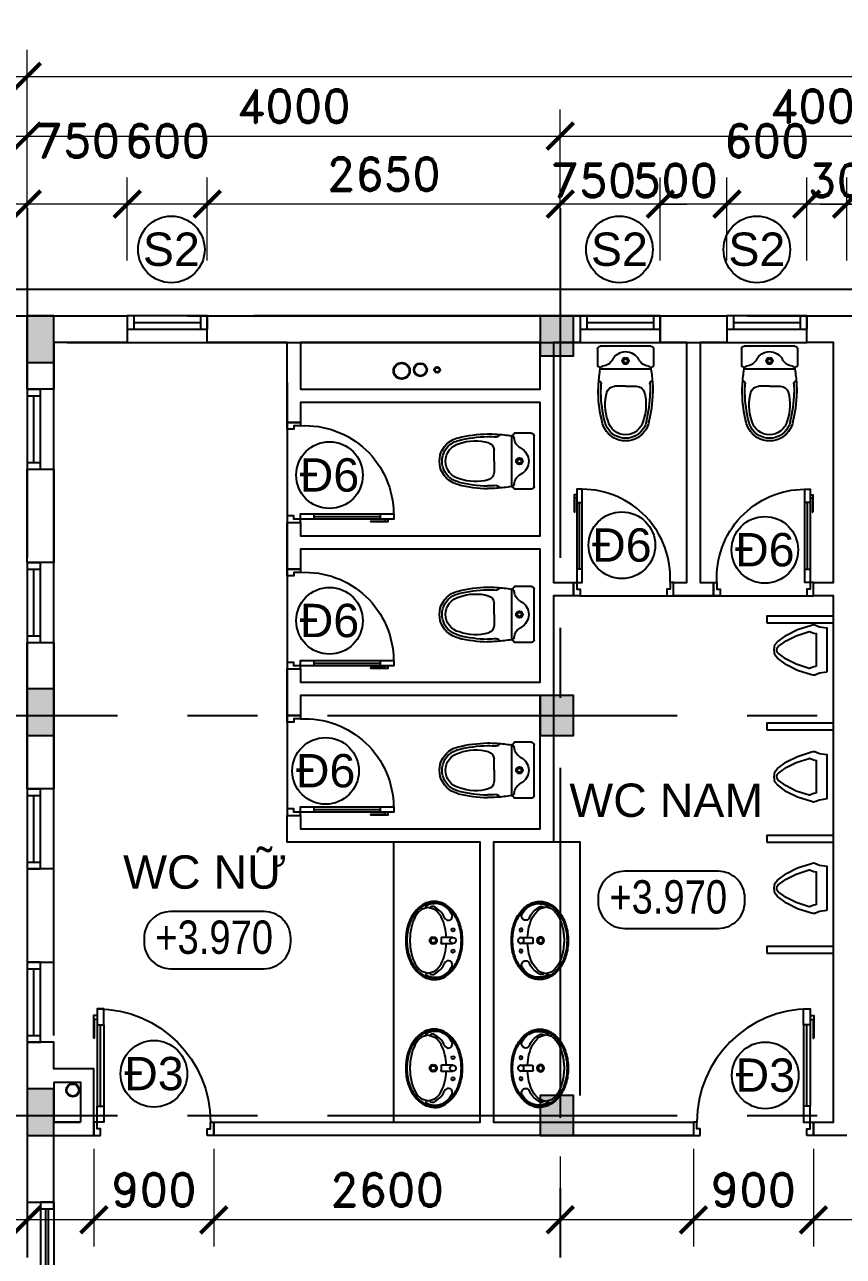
# Model space of a CAD drawing. Header units: inches. Extents: x 452443 to 881249, y 975131 to 1198310.
# Drawn here: x 626920 to 633065, y 1090880 to 1100121 of the extents above; entities that cross this region are included whole.
import ezdxf

# ---------------------------------------------------------------- set-up
doc = ezdxf.new("R2010")
doc.units = ezdxf.units.IN
doc.header["$LTSCALE"] = 3.5
doc.header["$MEASUREMENT"] = 0
doc.linetypes.add('CENTER', pattern=[2, 1.25, -0.25, 0.25, -0.25])
for name, color, linetype in [('cot', 1, 'Continuous'), ('CUA', 4, 'Continuous'), ('DOOR-84', 84, 'Continuous'), ('hatch', 4, 'Continuous'), ('hatch vl', 4, 'Continuous'), ('kich thuoc', 3, 'Continuous'), ('Net thay', 140, 'Continuous'), ('Netthay_126', 126, 'Continuous'), ('phong', 2, 'Continuous'), ('TEXT2', 7, 'Continuous'), ('thuocdo', 3, 'Continuous'), ('TOILET', 35, 'Continuous'), ('Truc', 252, 'Continuous')]:
    doc.layers.add(name, color=color, linetype=linetype)
doc.styles.add('chu 1', font='VHELVEN0.TTF')
doc.styles.add('romand', font='romand.shx')
doc.styles.add('THONG', font='VHELVCN0.TTF', dxfattribs={"height": 250})
doc.styles.add('VNI-HELVE', font='VHELVEN0.TTF')
doc.dimstyles.new('TL100', dxfattribs={"dimscale": 100, "dimtxt": 2.5, "dimasz": 2, "dimexe": 2, "dimexo": 1, "dimgap": 1, "dimtad": 1, "dimdec": 0, "dimzin": 0, "dimdsep": 46, "dimtxsty": 'romand', "dimblk": 'ARCHTICK', "dimcen": 2, "dimdle": 2, "dimclrd": 256, "dimclre": 256, "dimclrt": 7, "dimadec": 0, "dimazin": 0, "dimtfac": 0.004, "dimtdec": 0, "dimtmove": 2, "dimatfit": 3, "dimfxl": 1, "dimtolj": 1, "dimtzin": 0, "dimlwd": 20, "dimlwe": 20, "dimarcsym": 1})

# ---------------------------------------------------------------- blocks, each defined once
blk = doc.blocks.new('CS-1200')
for p, q in [((0, 100), (1200, 100)), ((0, 0), (1200, 0)), ((575, 60), (50, 60)), ((575, 40), (50, 40)), ((1150, 60), (625, 60)), ((1150, 40), (625, 40))]:
    blk.add_line(p, q)
at = {"ltscale": 5}
for points in [[(0, 0), (50, 0), (50, 100), (0, 100)], [(575, 0), (625, 0), (625, 100), (575, 100)], [(1150, 0), (1200, 0), (1200, 100), (1150, 100)]]:
    blk.add_lwpolyline(points, close=True, dxfattribs=at)
blk = doc.blocks.new('CD900')
for p, q in [((830, 75), (220, 75)), ((220, 50), (830, 50)), ((899.1, 25), (870.9, 25))]:
    blk.add_line(p, q)
for points in [[(0, 850), (50, 850), (50, 875), (100, 875), (100, 900), (0, 900)], [(0, 50), (50, 50), (50, 25), (100, 25), (100, 0), (0, 0)]]:
    blk.add_lwpolyline(points, close=True)
for points in [[(220, 25), (220, 75), (100, 75), (100, 25), (220, 25)], [(852.9, 25), (220, 25)], [(899.1, 25), (899.1, -3.3), (729.5, -3.3)], [(870.9, 25), (870.9, 2.4), (729.5, 2.4), (729.5, -3.3)], [(830, 25), (830, 75), (950, 75), (950, 25), (830, 25)]]:
    blk.add_lwpolyline(points)
at = {"layer": 'hatch'}
blk.add_arc((100, 25), 850, 0, 90, dxfattribs=at)
blk = doc.blocks.new('_ArchTick')
at = {"color": 0, "linetype": 'ByBlock', "const_width": 0.15}
blk.add_lwpolyline([(-0.5, -0.5), (0.5, 0.5)], dxfattribs=at)
blk = doc.blocks.new('*D1869')
at = {"layer": 'DEFPOINTS', "color": 0}
for p in [(630939.8, 1099284.5), (626939.8, 1098251.5), (630939.8, 1098251.5)]:
    blk.add_point(p, dxfattribs=at)
at = {"layer": 'thuocdo', "lineweight": 20}
for p, q in [((626939.8, 1098351.5), (626939.8, 1099484.5)), ((630939.8, 1098351.5), (630939.8, 1099484.5)), ((626739.8, 1099284.5), (631139.8, 1099284.5))]:
    blk.add_line(p, q, dxfattribs=at)
at = {"layer": 'thuocdo', "lineweight": 20, "xscale": 200, "yscale": 200, "zscale": 200, "rotation": 180}
blk.add_blockref('_ArchTick', (626939.8, 1099284.5), dxfattribs=at)
at = {"layer": 'thuocdo', "lineweight": 20, "xscale": 200, "yscale": 200, "zscale": 200}
blk.add_blockref('_ArchTick', (630939.8, 1099284.5), dxfattribs=at)
at = {"layer": 'thuocdo', "color": 7, "insert": (628939.8, 1099509.5), "char_height": 250, "attachment_point": 5, "style": 'romand'}
blk.add_mtext('\\A1;4000', dxfattribs=at)
blk = doc.blocks.new('*D1870')
at = {"layer": 'DEFPOINTS', "color": 0}
for p in [(634939.8, 1099284.5), (630939.8, 1098251.5), (634939.8, 1098251.5)]:
    blk.add_point(p, dxfattribs=at)
at = {"layer": 'thuocdo', "lineweight": 20}
for p, q in [((630939.8, 1098351.5), (630939.8, 1099484.5)), ((634939.8, 1098351.5), (634939.8, 1099484.5)), ((630739.8, 1099284.5), (635139.8, 1099284.5))]:
    blk.add_line(p, q, dxfattribs=at)
at = {"layer": 'thuocdo', "lineweight": 20, "xscale": 200, "yscale": 200, "zscale": 200, "rotation": 180}
blk.add_blockref('_ArchTick', (630939.8, 1099284.5), dxfattribs=at)
at = {"layer": 'thuocdo', "lineweight": 20, "xscale": 200, "yscale": 200, "zscale": 200}
blk.add_blockref('_ArchTick', (634939.8, 1099284.5), dxfattribs=at)
at = {"layer": 'thuocdo', "color": 7, "insert": (632939.8, 1099509.5), "char_height": 250, "attachment_point": 5, "style": 'romand'}
blk.add_mtext('\\A1;4000', dxfattribs=at)
blk = doc.blocks.new('*D1876')
at = {"layer": 'DEFPOINTS', "color": 0}
for p in [(655439.8, 1099731.9), (626939.8, 1098584.5), (655439.8, 1098584.5)]:
    blk.add_point(p, dxfattribs=at)
at = {"layer": 'thuocdo', "lineweight": 20}
for p, q in [((626939.8, 1098684.5), (626939.8, 1099931.9)), ((655439.8, 1098684.5), (655439.8, 1099931.9)), ((626739.8, 1099731.9), (655639.8, 1099731.9))]:
    blk.add_line(p, q, dxfattribs=at)
at = {"layer": 'thuocdo', "lineweight": 20, "xscale": 200, "yscale": 200, "zscale": 200, "rotation": 180}
blk.add_blockref('_ArchTick', (626939.8, 1099731.9), dxfattribs=at)
at = {"layer": 'thuocdo', "lineweight": 20, "xscale": 200, "yscale": 200, "zscale": 200}
blk.add_blockref('_ArchTick', (655439.8, 1099731.9), dxfattribs=at)
at = {"layer": 'thuocdo', "color": 7, "insert": (641189.8, 1099956.9), "char_height": 250, "attachment_point": 5, "style": 'romand'}
blk.add_mtext('\\A1;28500', dxfattribs=at)
blk = doc.blocks.new('*D2209')
at = {"layer": 'DEFPOINTS', "color": 0}
for p in [(634939.8, 1098774.5), (633089.8, 1098251.5), (634939.8, 1098251.5)]:
    blk.add_point(p, dxfattribs=at)
at = {"layer": 'thuocdo', "lineweight": 20}
for p, q in [((633089.8, 1098351.5), (633089.8, 1098974.5)), ((634939.8, 1098351.5), (634939.8, 1098974.5)), ((632889.8, 1098774.5), (635139.8, 1098774.5))]:
    blk.add_line(p, q, dxfattribs=at)
at = {"layer": 'thuocdo', "lineweight": 20, "xscale": 200, "yscale": 200, "zscale": 200, "rotation": 180}
blk.add_blockref('_ArchTick', (633089.8, 1098774.5), dxfattribs=at)
at = {"layer": 'thuocdo', "lineweight": 20, "xscale": 200, "yscale": 200, "zscale": 200}
blk.add_blockref('_ArchTick', (634939.8, 1098774.5), dxfattribs=at)
at = {"layer": 'thuocdo', "color": 7, "insert": (634014.8, 1098999.5), "char_height": 250, "attachment_point": 5, "style": 'romand'}
blk.add_mtext('\\A1;1850', dxfattribs=at)
blk = doc.blocks.new('*D2388')
at = {"layer": 'DEFPOINTS', "color": 0}
for p in [(632839.8, 1091786.5), (634939.8, 1091700.8), (632839.8, 1091153.4)]:
    blk.add_point(p, dxfattribs=at)
at = {"layer": 'thuocdo', "lineweight": 20}
for p, q in [((632839.8, 1091686.5), (632839.8, 1090953.4)), ((634939.8, 1091600.8), (634939.8, 1090953.4)), ((635139.8, 1091153.4), (632639.8, 1091153.4))]:
    blk.add_line(p, q, dxfattribs=at)
at = {"layer": 'thuocdo', "lineweight": 20, "xscale": 200, "yscale": 200, "zscale": 200, "rotation": 180}
blk.add_blockref('_ArchTick', (632839.8, 1091153.4), dxfattribs=at)
at = {"layer": 'thuocdo', "lineweight": 20, "xscale": 200, "yscale": 200, "zscale": 200}
blk.add_blockref('_ArchTick', (634939.8, 1091153.4), dxfattribs=at)
at = {"layer": 'thuocdo', "color": 7, "insert": (633889.8, 1091378.4), "char_height": 250, "attachment_point": 5, "style": 'romand'}
blk.add_mtext('\\A1;2100', dxfattribs=at)
blk = doc.blocks.new('*D2389')
at = {"layer": 'DEFPOINTS', "color": 0}
for p in [(631939.8, 1091786.5), (632839.8, 1091786.5), (631939.8, 1091153.4)]:
    blk.add_point(p, dxfattribs=at)
at = {"layer": 'thuocdo', "linetype": 'Continuous', "lineweight": 20}
for p, q in [((631939.8, 1091686.5), (631939.8, 1090953.4)), ((632839.8, 1091686.5), (632839.8, 1090953.4)), ((633039.8, 1091153.4), (631739.8, 1091153.4))]:
    blk.add_line(p, q, dxfattribs=at)
at = {"layer": 'thuocdo', "lineweight": 20, "xscale": 200, "yscale": 200, "zscale": 200, "rotation": 180}
blk.add_blockref('_ArchTick', (631939.8, 1091153.4), dxfattribs=at)
at = {"layer": 'thuocdo', "lineweight": 20, "xscale": 200, "yscale": 200, "zscale": 200}
blk.add_blockref('_ArchTick', (632839.8, 1091153.4), dxfattribs=at)
at = {"layer": 'thuocdo', "color": 7, "insert": (632389.8, 1091378.4), "char_height": 250, "attachment_point": 5, "style": 'romand'}
blk.add_mtext('\\A1;900', dxfattribs=at)
blk = doc.blocks.new('*D2390')
at = {"layer": 'DEFPOINTS', "color": 0}
for p in [(631939.8, 1091786.5), (630939.8, 1091728.5), (630939.8, 1091153.4)]:
    blk.add_point(p, dxfattribs=at)
at = {"layer": 'thuocdo', "linetype": 'Continuous', "lineweight": 20}
for p, q in [((631939.8, 1091686.5), (631939.8, 1090953.4)), ((630939.8, 1091628.5), (630939.8, 1090953.4)), ((632139.8, 1091153.4), (630739.8, 1091153.4))]:
    blk.add_line(p, q, dxfattribs=at)
at = {"layer": 'thuocdo', "lineweight": 20, "xscale": 200, "yscale": 200, "zscale": 200, "rotation": 180}
blk.add_blockref('_ArchTick', (630939.8, 1091153.4), dxfattribs=at)
at = {"layer": 'thuocdo', "lineweight": 20, "xscale": 200, "yscale": 200, "zscale": 200}
blk.add_blockref('_ArchTick', (631939.8, 1091153.4), dxfattribs=at)
at = {"layer": 'thuocdo', "color": 7, "insert": (631439.8, 1090428.4), "char_height": 250, "attachment_point": 5, "style": 'romand'}
blk.add_mtext('\\A1;1000', dxfattribs=at)
blk = doc.blocks.new('*D2391')
at = {"layer": 'DEFPOINTS', "color": 0}
for p in [(628339.8, 1091786.5), (630939.8, 1091728.5), (628339.8, 1091153.4)]:
    blk.add_point(p, dxfattribs=at)
at = {"layer": 'thuocdo', "linetype": 'Continuous', "lineweight": 20}
for p, q in [((628339.8, 1091686.5), (628339.8, 1090953.4)), ((630939.8, 1091628.5), (630939.8, 1090953.4)), ((631139.8, 1091153.4), (628139.8, 1091153.4))]:
    blk.add_line(p, q, dxfattribs=at)
at = {"layer": 'thuocdo', "lineweight": 20, "xscale": 200, "yscale": 200, "zscale": 200, "rotation": 180}
blk.add_blockref('_ArchTick', (628339.8, 1091153.4), dxfattribs=at)
at = {"layer": 'thuocdo', "lineweight": 20, "xscale": 200, "yscale": 200, "zscale": 200}
blk.add_blockref('_ArchTick', (630939.8, 1091153.4), dxfattribs=at)
at = {"layer": 'thuocdo', "color": 7, "insert": (629639.8, 1091378.4), "char_height": 250, "attachment_point": 5, "style": 'romand'}
blk.add_mtext('\\A1;2600', dxfattribs=at)
blk = doc.blocks.new('*D2392')
at = {"layer": 'DEFPOINTS', "color": 0}
for p in [(627439.8, 1091786.5), (628339.8, 1091786.5), (627439.8, 1091153.4)]:
    blk.add_point(p, dxfattribs=at)
at = {"layer": 'thuocdo', "linetype": 'Continuous', "lineweight": 20}
for p, q in [((627439.8, 1091686.5), (627439.8, 1090953.4)), ((628339.8, 1091686.5), (628339.8, 1090953.4)), ((628539.8, 1091153.4), (627239.8, 1091153.4))]:
    blk.add_line(p, q, dxfattribs=at)
at = {"layer": 'thuocdo', "lineweight": 20, "xscale": 200, "yscale": 200, "zscale": 200, "rotation": 180}
blk.add_blockref('_ArchTick', (627439.8, 1091153.4), dxfattribs=at)
at = {"layer": 'thuocdo', "lineweight": 20, "xscale": 200, "yscale": 200, "zscale": 200}
blk.add_blockref('_ArchTick', (628339.8, 1091153.4), dxfattribs=at)
at = {"layer": 'thuocdo', "color": 7, "insert": (627889.8, 1091378.4), "char_height": 250, "attachment_point": 5, "style": 'romand'}
blk.add_mtext('\\A1;900', dxfattribs=at)
blk = doc.blocks.new('*D2393')
at = {"layer": 'DEFPOINTS', "color": 0}
for p in [(626939.8, 1091786.5), (627439.8, 1091786.5), (626939.8, 1091153.4)]:
    blk.add_point(p, dxfattribs=at)
at = {"layer": 'thuocdo', "linetype": 'Continuous', "lineweight": 20}
for p, q in [((626939.8, 1091686.5), (626939.8, 1090953.4)), ((627439.8, 1091686.5), (627439.8, 1090953.4)), ((627639.8, 1091153.4), (626739.8, 1091153.4))]:
    blk.add_line(p, q, dxfattribs=at)
at = {"layer": 'thuocdo', "lineweight": 20, "xscale": 200, "yscale": 200, "zscale": 200, "rotation": 180}
blk.add_blockref('_ArchTick', (626939.8, 1091153.4), dxfattribs=at)
at = {"layer": 'thuocdo', "lineweight": 20, "xscale": 200, "yscale": 200, "zscale": 200}
blk.add_blockref('_ArchTick', (627439.8, 1091153.4), dxfattribs=at)
at = {"layer": 'thuocdo', "color": 7, "insert": (627189.8, 1090428.4), "char_height": 250, "attachment_point": 5, "style": 'romand'}
blk.add_mtext('\\A1;500', dxfattribs=at)
blk = doc.blocks.new('mb-tieunam1')
at = {"linetype": 'Continuous'}
for points in [[(-165.9, 0), (-174.6, -54.6), (-188.7, -89.4), (-190, -100), (-186.5, -114.9), (-153.3, -219), (-111.8, -301.3), (-61.7, -369.9), (-37.1, -389.4), (0, -395), (37.1, -389.4), (61.7, -369.9), (111.8, -301.3), (153.3, -219), (186.5, -114.9), (190, -100), (188.7, -89.4), (174.6, -54.6), (165.9, 0)], [(-123.2, -78.9), (-126.1, -97), (-138.8, -128.3), (-138.3, -130.5), (-106.9, -228.9), (-69, -304), (-25.3, -363.9), (-16.5, -370.9), (0, -373.3), (16.5, -370.9), (25.3, -363.9), (69, -304), (106.9, -228.9), (138.3, -130.5), (138.8, -128.3), (126.1, -97), (123.2, -78.9)]]:
    blk.add_lwpolyline(points, close=True, dxfattribs=at)
blk = doc.blocks.new('CD-800')
blk.add_line((45, 200), (45, 700))
for points in [[(25, 756.4), (3.4, 756.4), (3.4, 626.6)], [(25, 700), (65, 700), (65, 800), (25, 800), (25, 700)], [(25, 734.7), (7.7, 734.7), (7.7, 626.6), (3.4, 626.6)], [(25, 713.1), (25, 186.5)], [(65, 200), (65, 726.6)], [(65, 200), (25, 200), (25, 100), (65, 100), (65, 200)]]:
    blk.add_lwpolyline(points)
for points in [[(0, 0), (0, 100), (25, 100), (25, 50), (50, 50), (50, 0)], [(750, 0), (750, 100), (725, 100), (725, 50), (700, 50), (700, 0)]]:
    blk.add_lwpolyline(points, close=True)
at = {"layer": 'hatch'}
blk.add_arc((61.5, 134.6), 664.4, 357.01867, 89.69925, dxfattribs=at)
blk = doc.blocks.new('A$C6F812289')
at = {"layer": 'TOILET', "linetype": 'Continuous'}
for p, q in [((0, 20), (0, 400)), ((20, 420), (150, 420)), ((170, 400), (170, 20)), ((300, 210), (300, 292.2)), ((300, 210), (300, 127.8)), ((20, 0), (150, 0)), ((20, 0), (150, 0))]:
    blk.add_line(p, q, dxfattribs=at)
for points in [[(279.9, 412.5, 0.02753), (170, 400, 0.02753)], [(564.9, 366.1, 0.054905), (349.5, 395, 0.054905)], [(569.8, 385.6, 0.054905), (350, 415, 0.054905)], [(300, 210), (300, 290, 0.704392)], [(300, 210), (300, 130, -0.704392)], [(170, 20, 0.02753), (279.9, 7.5, 0.02753)], [(564.9, 53.9, -0.054905), (349.5, 25, -0.054905)], [(569.8, 34.4, -0.054905), (350, 5, -0.054905)]]:
    blk.add_lwpolyline(points, format="xyb", dxfattribs=at)
for centre, radius, start, end in [((20, 400), 20, 90, 180), ((51, 395.2), 100, 298.13818, 352.73228), ((170, 420), 20, 180, 270), ((170, 380), 20, 90, 172.73228), ((279.9, 412.5), 20, 184.59048, 273.88227), ((350, -585), 1000, 90, 94.02044), ((350, -585), 980, 90, 94.02044), ((530, 210), 180, 60, 77.24247), ((150, 210), 110, 118.13818, 180), ((360, 292.2), 60, 105.92494, 180), ((439.1, 15.2), 348.1, 69.70099, 105.92494), ((530, 210), 135, 0, 77.24247), ((530, 210), 160, 60, 77.24247), ((530, 210), 160, 0, 60), ((530, 210), 180, 0, 60), ((150, 210), 110, 180, 241.86182), ((150, 210), 110, 180, 241.86182), ((110, 210), 25, 0, 180), ((110, 210), 25, 0, 180), ((110, 210), 25, 180, 0), ((110, 210), 25, 180, 0), ((110, 210), 15, 0, 180), ((110, 210), 15, 0, 180), ((110, 210), 15, 180, 0), ((110, 210), 15, 180, 0), ((530, 210), 135, 282.75753, 0), ((530, 210), 160, 300, 0), ((530, 210), 180, 300, 0), ((51, 24.8), 100, 7.26772, 61.86182), ((51, 24.8), 100, 7.26772, 61.86182), ((360, 127.8), 60, 180, 254.07506), ((20, 20), 20, 180, 270), ((170, 0), 20, 90, 180), ((170, 40), 20, 187.26772, 270), ((170, 40), 20, 187.26772, 270), ((279.9, 7.5), 20, 86.11773, 175.40952), ((350, 1005), 1000, 265.97956, 270), ((350, 1005), 980, 265.97956, 270), ((439.1, 404.8), 348.1, 254.07506, 290.29901), ((530, 210), 160, 282.75753, 300), ((530, 210), 180, 282.75753, 300)]:
    blk.add_arc(centre, radius, start, end, dxfattribs=at)
blk = doc.blocks.new('A$C2CB1778A')
at = {"layer": 'TOILET'}
for p, q in [((56.1, 302.5), (43.7, 258.1)), ((541.5, 258.1), (525.7, 305.5)), ((43.7, 258.1), (59.5, 210.6)), ((525.7, 210.6), (541.5, 258.1)), ((271.2, 72.1), (271.2, 154.4)), ((278.3, 161.5), (309, 161.5)), ((316.1, 161.5), (316.1, 154.4)), ((316.1, 154.4), (316.1, 72.1))]:
    blk.add_line(p, q, dxfattribs=at)
at = {"layer": 'TOILET', "extrusion": (0, 0, -1)}
for centre, major_axis, start_param, end_param in [((265.6, 117), (-216.1, 216.1), 0.157013, 0.493037), ((265.6, 117), (-209.6, 209.6), 0.157013, 0.493037), ((257.3, 99.8), (-206.1, 206.1), 0.281772, 0.561002), ((293.6, 24), (284.8, 284.8), -1.077759, -0.785398), ((293.6, 24), (278.3, 278.3), -1.077759, -0.785398), ((292.6, -55.1), (318.4, 318.4), -1.009794, -0.785398), ((292.6, -55.1), (318.4, 318.4), -0.785398, -0.561002), ((293.6, 24), (284.8, 284.8), -0.785398, -0.493037), ((293.6, 24), (-278.3, 278.3), 0.785398, 1.077759), ((328, 99.8), (-206.1, 206.1), 1.009794, 1.289024), ((321.6, 117), (209.6, 209.6), -0.493037, -0.157013), ((321.6, 117), (-216.1, 216.1), 1.077759, 1.413783), ((157.2, 213.4), (-111.2, 111.2), 5.497787, 6.015883), ((157.2, 213.4), (-104.7, 104.7), 5.497787, 6.015883), ((154.7, 205.5), (97.3, 97.3), 2.817461, 4.520374), ((222.8, 176), (164.5, 164.5), 4.445087, 4.869402), ((222.8, 176), (-158.1, 158.1), 6.015883, 6.440199), ((208.8, 187.8), (135.1, 135.1), 4.571592, 4.994161), ((381.7, 197.3), (127.4, 127.4), -0.281772, 0.140797), ((432.5, 205.5), (-97.3, 97.3), 1.762811, 3.465724), ((364.5, 176), (158.1, 158.1), -0.157013, 0.267302), ((364.5, 176), (-164.5, 164.5), 1.413783, 1.838098), ((430, 213.4), (104.7, 104.7), 0.267302, 0.788031), ((430, 213.4), (111.2, 111.2), 0.267302, 0.785398), ((157.2, 213.4), (111.2, 111.2), 3.408895, 3.926991), ((157.2, 213.4), (104.7, 104.7), 3.408895, 3.926991), ((68.3, 224.6), (-21, 21), 4.644345, 6.303292), ((174.6, 267.6), (-100.3, 100.3), 4.292217, 5.018399), ((203.5, 318.9), (-127.4, 127.4), 4.430617, 4.853186), ((293.6, 219.5), (19.4, 19.4), 3.926991, 10.210176), ((293.6, 219.5), (-12.9, 12.9), 5.497787, 11.780972), ((412.6, 267.6), (100.3, 100.3), 1.264786, 1.990968), ((381.7, 318.9), (-127.4, 127.4), 3.000796, 3.423365), ((519, 224.6), (-21, 21), 1.48001, 3.209636), ((462.4, 202.7), (82.1, 82.1), 0.697174, 1.303494), ((462.4, 202.7), (88.6, 88.6), 0.700504, 1.303494), ((222.8, 250.7), (-164.5, 164.5), 4.555375, 4.979691), ((222.8, 250.7), (158.1, 158.1), 2.984579, 3.408895), ((111.4, 107.1), (21.7, 21.7), -0.365201, 2.982554), ((257.3, 416.4), (-206.1, 206.1), 4.151387, 4.430617), ((292.6, 571.2), (-318.4, 318.4), 3.974615, 4.151387), ((278.3, 154.4), (5.03, 5.03), 3.926991, 5.497787), ((293.6, 72.1), (15.9, 15.9), 3.926991, 10.210176), ((312.5, 158), (-3.56, 3.56), 6.283185, 7.853982), ((292.6, 571.2), (318.4, 318.4), 2.131798, 2.304052), ((328, 416.4), (206.1, 206.1), 1.852568, 2.131798), ((475.8, 107.1), (-21.7, 21.7), 3.300631, 6.648387), ((354.8, 264.1), (169.7, 169.7), 1.303494, 1.72781), ((354.8, 264.1), (176.2, 176.2), 1.303494, 1.72781), ((265.6, 309.7), (-216.1, 216.1), 4.219352, 4.555375), ((265.6, 309.7), (-209.6, 209.6), 4.219352, 4.555375), ((293.6, 402.7), (284.8, 284.8), 2.356194, 2.648555), ((293.6, 402.7), (-278.3, 278.3), 3.926991, 4.219352), ((214.4, 72.1), (-8.62, 8.62), 5.497787, 11.780972), ((293.6, 402.7), (278.3, 278.3), 2.063834, 2.356194), ((293.6, 402.7), (-284.8, 284.8), 3.63463, 3.926991), ((372.9, 72.1), (-8.62, 8.62), 5.497787, 11.780972), ((321.6, 309.7), (209.6, 209.6), 1.72781, 2.063834), ((321.6, 309.7), (216.1, 216.1), 1.72781, 2.063834)]:
    blk.add_ellipse(centre, major_axis=major_axis, ratio=1, start_param=start_param, end_param=end_param, dxfattribs=at)
blk = doc.blocks.new('CAODO2')
at = {"layer": 'Net thay', "ltscale": 3}
blk.add_lwpolyline([(0, 0), (701.5, 0, 0.414214), (901.5, 200), (901.5, 228.7, 0.414214), (701.5, 428.7), (0, 428.7, 0.414214), (-200, 228.7), (-200, 200, 0.414214)], format="xyb", close=True, dxfattribs=at)
at = {"style": 'THONG', "flags": 4}
blk.add_attdef('%%P0.000', (-115.5, 111.3, 803.4), '', height=250, dxfattribs=at)
blk = doc.blocks.new('*D2586')
at = {"layer": 'DEFPOINTS', "color": 0}
for p in [(632789.8, 1098774.5), (632789.8, 1098251.5), (633089.8, 1098251.5)]:
    blk.add_point(p, dxfattribs=at)
at = {"layer": 'thuocdo', "linetype": 'Continuous', "lineweight": 20}
for p, q in [((632789.8, 1098351.5), (632789.8, 1098974.5)), ((633089.8, 1098351.5), (633089.8, 1098974.5))]:
    blk.add_line(p, q, dxfattribs=at)
at = {"layer": 'thuocdo', "lineweight": 20}
blk.add_line((633289.8, 1098774.5), (632589.8, 1098774.5), dxfattribs=at)
at = {"layer": 'thuocdo', "lineweight": 20, "xscale": 200, "yscale": 200, "zscale": 200, "rotation": 180}
blk.add_blockref('_ArchTick', (632789.8, 1098774.5), dxfattribs=at)
at = {"layer": 'thuocdo', "lineweight": 20, "xscale": 200, "yscale": 200, "zscale": 200}
blk.add_blockref('_ArchTick', (633089.8, 1098774.5), dxfattribs=at)
at = {"layer": 'thuocdo', "color": 7, "insert": (633120.4, 1098952.1), "char_height": 250, "attachment_point": 5, "style": 'romand'}
blk.add_mtext('\\A1;300', dxfattribs=at)
blk = doc.blocks.new('*D2587')
at = {"layer": 'DEFPOINTS', "color": 0}
for p in [(632189.8, 1098774.5), (632189.8, 1098251.5), (632789.8, 1098251.5)]:
    blk.add_point(p, dxfattribs=at)
at = {"layer": 'thuocdo', "linetype": 'Continuous', "lineweight": 20}
for p, q in [((632189.8, 1098351.5), (632189.8, 1098974.5)), ((632789.8, 1098351.5), (632789.8, 1098974.5))]:
    blk.add_line(p, q, dxfattribs=at)
at = {"layer": 'thuocdo', "lineweight": 20}
blk.add_line((632989.8, 1098774.5), (631989.8, 1098774.5), dxfattribs=at)
at = {"layer": 'thuocdo', "lineweight": 20, "xscale": 200, "yscale": 200, "zscale": 200, "rotation": 180}
blk.add_blockref('_ArchTick', (632189.8, 1098774.5), dxfattribs=at)
at = {"layer": 'thuocdo', "lineweight": 20, "xscale": 200, "yscale": 200, "zscale": 200}
blk.add_blockref('_ArchTick', (632789.8, 1098774.5), dxfattribs=at)
at = {"layer": 'thuocdo', "color": 7, "insert": (632489.8, 1099249.5), "char_height": 250, "attachment_point": 5, "style": 'romand'}
blk.add_mtext('\\A1;600', dxfattribs=at)
blk = doc.blocks.new('*D2588')
at = {"layer": 'DEFPOINTS', "color": 0}
for p in [(631689.8, 1098774.5), (631689.8, 1098251.5), (632189.8, 1098251.5)]:
    blk.add_point(p, dxfattribs=at)
at = {"layer": 'thuocdo', "linetype": 'Continuous', "lineweight": 20}
for p, q in [((631689.8, 1098351.5), (631689.8, 1098974.5)), ((632189.8, 1098351.5), (632189.8, 1098974.5))]:
    blk.add_line(p, q, dxfattribs=at)
at = {"layer": 'thuocdo', "lineweight": 20}
blk.add_line((632389.8, 1098774.5), (631489.8, 1098774.5), dxfattribs=at)
at = {"layer": 'thuocdo', "lineweight": 20, "xscale": 200, "yscale": 200, "zscale": 200, "rotation": 180}
blk.add_blockref('_ArchTick', (631689.8, 1098774.5), dxfattribs=at)
at = {"layer": 'thuocdo', "lineweight": 20, "xscale": 200, "yscale": 200, "zscale": 200}
blk.add_blockref('_ArchTick', (632189.8, 1098774.5), dxfattribs=at)
at = {"layer": 'thuocdo', "color": 7, "insert": (631804, 1098952.1), "char_height": 250, "attachment_point": 5, "style": 'romand'}
blk.add_mtext('\\A1;500', dxfattribs=at)
blk = doc.blocks.new('*D2589')
at = {"layer": 'DEFPOINTS', "color": 0}
for p in [(630939.8, 1098774.5), (630939.8, 1098251.5), (631689.8, 1098251.5)]:
    blk.add_point(p, dxfattribs=at)
at = {"layer": 'thuocdo', "linetype": 'Continuous', "lineweight": 20}
for p, q in [((630939.8, 1098351.5), (630939.8, 1098974.5)), ((631689.8, 1098351.5), (631689.8, 1098974.5))]:
    blk.add_line(p, q, dxfattribs=at)
at = {"layer": 'thuocdo', "lineweight": 20}
for p, q in [((630939.8, 1098774.5), (630739.8, 1098774.5)), ((631689.8, 1098774.5), (630939.8, 1098774.5)), ((631689.8, 1098774.5), (631889.8, 1098774.5))]:
    blk.add_line(p, q, dxfattribs=at)
at = {"layer": 'thuocdo', "lineweight": 20, "xscale": 200, "yscale": 200, "zscale": 200}
blk.add_blockref('_ArchTick', (630939.8, 1098774.5), dxfattribs=at)
at = {"layer": 'thuocdo', "lineweight": 20, "xscale": 200, "yscale": 200, "zscale": 200, "rotation": 180}
blk.add_blockref('_ArchTick', (631689.8, 1098774.5), dxfattribs=at)
at = {"layer": 'thuocdo', "color": 7, "insert": (631189.3, 1098952.1), "char_height": 250, "attachment_point": 5, "style": 'romand'}
blk.add_mtext('\\A1;750', dxfattribs=at)
blk = doc.blocks.new('*D2590')
at = {"layer": 'DEFPOINTS', "color": 0}
for p in [(628289.8, 1098774.5), (628289.8, 1098251.5), (630939.8, 1098251.5)]:
    blk.add_point(p, dxfattribs=at)
at = {"layer": 'thuocdo', "linetype": 'Continuous', "lineweight": 20}
for p, q in [((628289.8, 1098351.5), (628289.8, 1098974.5)), ((630939.8, 1098351.5), (630939.8, 1098974.5))]:
    blk.add_line(p, q, dxfattribs=at)
at = {"layer": 'thuocdo', "lineweight": 20}
blk.add_line((631139.8, 1098774.5), (628089.8, 1098774.5), dxfattribs=at)
at = {"layer": 'thuocdo', "lineweight": 20, "xscale": 200, "yscale": 200, "zscale": 200, "rotation": 180}
blk.add_blockref('_ArchTick', (628289.8, 1098774.5), dxfattribs=at)
at = {"layer": 'thuocdo', "lineweight": 20, "xscale": 200, "yscale": 200, "zscale": 200}
blk.add_blockref('_ArchTick', (630939.8, 1098774.5), dxfattribs=at)
at = {"layer": 'thuocdo', "color": 7, "insert": (629614.8, 1098999.5), "char_height": 250, "attachment_point": 5, "style": 'romand'}
blk.add_mtext('\\A1;2650', dxfattribs=at)
blk = doc.blocks.new('*D2591')
at = {"layer": 'DEFPOINTS', "color": 0}
for p in [(627689.8, 1098774.5), (627689.8, 1098251.5), (628289.8, 1098251.5)]:
    blk.add_point(p, dxfattribs=at)
at = {"layer": 'thuocdo', "linetype": 'Continuous', "lineweight": 20}
for p, q in [((627689.8, 1098351.5), (627689.8, 1098974.5)), ((628289.8, 1098351.5), (628289.8, 1098974.5))]:
    blk.add_line(p, q, dxfattribs=at)
at = {"layer": 'thuocdo', "lineweight": 20}
blk.add_line((628489.8, 1098774.5), (627489.8, 1098774.5), dxfattribs=at)
at = {"layer": 'thuocdo', "lineweight": 20, "xscale": 200, "yscale": 200, "zscale": 200, "rotation": 180}
blk.add_blockref('_ArchTick', (627689.8, 1098774.5), dxfattribs=at)
at = {"layer": 'thuocdo', "lineweight": 20, "xscale": 200, "yscale": 200, "zscale": 200}
blk.add_blockref('_ArchTick', (628289.8, 1098774.5), dxfattribs=at)
at = {"layer": 'thuocdo', "color": 7, "insert": (627989.8, 1099249.5), "char_height": 250, "attachment_point": 5, "style": 'romand'}
blk.add_mtext('\\A1;600', dxfattribs=at)
blk = doc.blocks.new('*D2592')
at = {"layer": 'DEFPOINTS', "color": 0}
for p in [(626939.8, 1098774.5), (626939.8, 1098251.5), (627689.8, 1098251.5)]:
    blk.add_point(p, dxfattribs=at)
at = {"layer": 'thuocdo', "linetype": 'Continuous', "lineweight": 20}
for p, q in [((626939.8, 1098351.5), (626939.8, 1098974.5)), ((627689.8, 1098351.5), (627689.8, 1098974.5))]:
    blk.add_line(p, q, dxfattribs=at)
at = {"layer": 'thuocdo', "lineweight": 20}
blk.add_line((627889.8, 1098774.5), (626739.8, 1098774.5), dxfattribs=at)
at = {"layer": 'thuocdo', "lineweight": 20, "xscale": 200, "yscale": 200, "zscale": 200, "rotation": 180}
blk.add_blockref('_ArchTick', (626939.8, 1098774.5), dxfattribs=at)
at = {"layer": 'thuocdo', "lineweight": 20, "xscale": 200, "yscale": 200, "zscale": 200}
blk.add_blockref('_ArchTick', (627689.8, 1098774.5), dxfattribs=at)
at = {"layer": 'thuocdo', "color": 7, "insert": (627314.8, 1099249.5), "char_height": 250, "attachment_point": 5, "style": 'romand'}
blk.add_mtext('\\A1;750', dxfattribs=at)

msp = doc.modelspace()

# ---------------------------------------------------------------- hatches: boundary and pattern name
at = {"layer": 'cot'}
for points in [[(626939.8, 1097586.5), (627139.8, 1097586.5), (627139.8, 1097936.5), (626939.8, 1097936.5)], [(631039.8, 1097936.5), (630789.8, 1097936.5), (630789.8, 1097636.5), (631039.8, 1097636.5)], [(626939.8, 1094786.5), (627139.8, 1094786.5), (627139.8, 1095136.5), (626939.8, 1095136.5)], [(631039.8, 1095086.5), (630789.8, 1095086.5), (630789.8, 1094786.5), (631039.8, 1094786.5)], [(626939.8, 1091786.5), (627139.8, 1091786.5), (627139.8, 1092136.5), (626939.8, 1092136.5)], [(631039.8, 1092086.5), (630789.8, 1092086.5), (630789.8, 1091786.5), (631039.8, 1091786.5)]]:
    msp.add_hatch(color=256, dxfattribs=at).paths.add_polyline_path(points)

# ---------------------------------------------------------------- linework, layer by layer
for points in [[(626939.8, 1097586.5), (627139.8, 1097586.5), (627139.8, 1097936.5), (626939.8, 1097936.5)], [(630789.8, 1097636.5), (631039.8, 1097636.5), (631039.8, 1097936.5), (630789.8, 1097936.5)], [(626939.8, 1094786.5), (627139.8, 1094786.5), (627139.8, 1095136.5), (626939.8, 1095136.5)], [(630789.8, 1094786.5), (631039.8, 1094786.5), (631039.8, 1095086.5), (630789.8, 1095086.5)], [(626939.8, 1091786.5), (627139.8, 1091786.5), (627139.8, 1092136.5), (626939.8, 1092136.5)], [(630789.8, 1091786.5), (631039.8, 1091786.5), (631039.8, 1092086.5), (630789.8, 1092086.5)]]:
    msp.add_lwpolyline(points, close=True, dxfattribs=at)
at = {"layer": 'hatch vl'}
for centre in [(628021, 1098434.3), (631383.8, 1098434.3), (632415.5, 1098434.3), (629207.8, 1096740.9), (631402.3, 1096215.1), (632475.4, 1096179.9), (629207.8, 1095648.7), (629178.7, 1094521.7), (627890.3, 1092249.4), (632478.6, 1092237.7)]:
    msp.add_circle(centre, 250, dxfattribs=at)
at = {"layer": 'kich thuoc'}
for points in [[(627689.8, 1097836.5), (628289.8, 1097836.5), (628289.8, 1097936.5), (627689.8, 1097936.5)], [(631089.8, 1097836.5), (631689.8, 1097836.5), (631689.8, 1097936.5), (631089.8, 1097936.5)], [(632189.8, 1097836.5), (632789.8, 1097836.5), (632789.8, 1097936.5), (632189.8, 1097936.5)], [(627039.8, 1096786.5), (627039.8, 1097386.5), (626939.8, 1097386.5), (626939.8, 1096786.5)], [(627039.8, 1095486.5), (627039.8, 1096086.5), (626939.8, 1096086.5), (626939.8, 1095486.5)], [(627039.8, 1093786.5), (627039.8, 1094386.5), (626939.8, 1094386.5), (626939.8, 1093786.5)], [(627039.8, 1092486.5), (627039.8, 1093086.5), (626939.8, 1093086.5), (626939.8, 1092486.5)]]:
    msp.add_lwpolyline(points, close=True, dxfattribs=at)
for points in [[(627739.8, 1097936.5), (627739.8, 1097836.5)], [(627739.8, 1097886.5), (628239.8, 1097886.5)], [(628239.8, 1097936.5), (628239.8, 1097836.5)], [(628289.8, 1097936.5), (628289.8, 1097836.5)], [(631139.8, 1097936.5), (631139.8, 1097836.5)], [(631139.8, 1097886.5), (631639.8, 1097886.5)], [(631639.8, 1097936.5), (631639.8, 1097836.5)], [(631689.8, 1097936.5), (631689.8, 1097836.5)], [(632239.8, 1097936.5), (632239.8, 1097836.5)], [(632239.8, 1097886.5), (632739.8, 1097886.5)], [(632739.8, 1097936.5), (632739.8, 1097836.5)], [(632789.8, 1097936.5), (632789.8, 1097836.5)], [(626939.8, 1097386.5), (627039.8, 1097386.5)], [(626939.8, 1097336.5), (627039.8, 1097336.5)], [(626989.8, 1096836.5), (626989.8, 1097336.5)], [(626939.8, 1096836.5), (627039.8, 1096836.5)], [(626939.8, 1096086.5), (627039.8, 1096086.5)], [(626939.8, 1096036.5), (627039.8, 1096036.5)], [(626989.8, 1095536.5), (626989.8, 1096036.5)], [(626939.8, 1095536.5), (627039.8, 1095536.5)], [(626939.8, 1094386.5), (627039.8, 1094386.5)], [(626939.8, 1094336.5), (627039.8, 1094336.5)], [(626989.8, 1093836.5), (626989.8, 1094336.5)], [(626939.8, 1093836.5), (627039.8, 1093836.5)], [(626939.8, 1093086.5), (627039.8, 1093086.5)], [(626939.8, 1093036.5), (627039.8, 1093036.5)], [(626989.8, 1092536.5), (626989.8, 1093036.5)], [(626939.8, 1092536.5), (627039.8, 1092536.5)]]:
    msp.add_lwpolyline(points, dxfattribs=at)
at = {"layer": 'Netthay_126'}
msp.add_line((626739.8, 1098136.5), (655639.8, 1098136.5), dxfattribs=at)
for points in [[(627139.8, 1092536.5), (627139.8, 1097736.5)], [(627239.8, 1097736.5), (632789.8, 1097736.5)], [(628889.8, 1097436.5), (628889.8, 1094186.5)], [(631089.8, 1095836.5), (632789.8, 1095836.5)], [(629689.8, 1091886.5), (629689.8, 1093986.5)], [(631089.8, 1092086.5), (631089.8, 1093986.5), (630889.8, 1093986.5)]]:
    msp.add_lwpolyline(points, dxfattribs=at)
for points in [[(632489.8, 1095631.7), (632989.8, 1095631.7), (632989.8, 1095681.7), (632489.8, 1095681.7)], [(632489.8, 1094830.5), (632989.8, 1094830.5), (632989.8, 1094880.5), (632489.8, 1094880.5)], [(632489.8, 1093987.7), (632989.8, 1093987.7), (632989.8, 1094037.7), (632489.8, 1094037.7)], [(632489.8, 1093153.3), (632989.8, 1093153.3), (632989.8, 1093203.3), (632489.8, 1093203.3)]]:
    msp.add_lwpolyline(points, close=True, dxfattribs=at)
at = {"layer": 'phong'}
for p, q in [((627689.8, 1097936.5), (627689.8, 1097736.5)), ((627139.8, 1097736.5), (627139.8, 1097736.5)), ((627239.8, 1097736.5), (627139.8, 1097736.5)), ((632189.8, 1097736.5), (631989.8, 1097736.5)), ((628989.8, 1096386.5), (628989.8, 1096286.5)), ((628989.8, 1096186.5), (628989.8, 1096036.5)), ((628989.8, 1095286.5), (628989.8, 1095186.5)), ((627139.8, 1092186.5), (627139.8, 1091936.5)), ((627139.8, 1091886.5), (627339.8, 1091886.5)), ((627339.8, 1091886.5), (627139.8, 1091886.5)), ((627139.8, 1091786.5), (627439.8, 1091786.5)), ((630789.8, 1091786.5), (631939.8, 1091786.5))]:
    msp.add_line(p, q, dxfattribs=at)
for points in [[(626939.8, 1097936.5), (626939.8, 1097736.5)], [(626939.8, 1097936.5), (627239.8, 1097936.5)], [(626939.8, 1097936.5), (627689.8, 1097936.5), (627689.8, 1097736.5), (627139.8, 1097736.5), (627139.8, 1097386.5), (626939.8, 1097386.5), (626939.8, 1097936.5)], [(631089.8, 1097936.5), (631089.8, 1097736.5), (630889.8, 1097736.5), (631089.8, 1097736.5), (630889.8, 1097736.5), (630889.8, 1095936.5), (631039.8, 1095936.5), (631039.8, 1095836.5), (630889.8, 1095836.5), (630889.8, 1093986.5), (630439.8, 1093986.5), (630439.8, 1091886.5), (631939.8, 1091886.5), (631939.8, 1091786.5), (628339.8, 1091786.5), (628339.8, 1091886.5), (630339.8, 1091886.5), (630339.8, 1093986.5), (628889.8, 1093986.5), (628889.8, 1094186.5), (628989.8, 1094186.5), (628989.8, 1094086.5), (630789.8, 1094086.5), (630789.8, 1095086.5), (628989.8, 1095086.5), (628989.8, 1094936.5), (628889.8, 1094936.5), (628889.8, 1095286.5), (628989.8, 1095286.5), (628989.8, 1095186.5), (630789.8, 1095186.5), (630789.8, 1096186.5), (628989.8, 1096186.5), (628989.8, 1096036.5), (628889.8, 1096036.5), (628889.8, 1096386.5), (628989.8, 1096386.5), (628989.8, 1096286.5), (630789.8, 1096286.5), (630789.8, 1097286.5), (628989.8, 1097286.5), (628989.8, 1097136.5), (628889.8, 1097136.5), (628889.8, 1097736.5), (628289.8, 1097736.5), (628289.8, 1097936.5), (631089.8, 1097936.5), (628639.8, 1097936.5)], [(631689.8, 1097936.5), (631689.8, 1097736.5), (631689.8, 1097936.5), (632189.8, 1097936.5), (632189.8, 1097736.5), (631989.8, 1097736.5), (631989.8, 1095936.5), (632089.8, 1095936.5), (632089.8, 1095836.5), (631789.8, 1095836.5), (631789.8, 1095936.5), (631889.8, 1095936.5), (631889.8, 1097736.5), (631689.8, 1097736.5), (631889.8, 1097736.5)], [(633089.8, 1091786.5), (632839.8, 1091786.5), (632839.8, 1091886.5), (632989.8, 1091886.5), (632989.8, 1095836.5), (632839.8, 1095836.5), (632839.8, 1095936.5), (632989.8, 1095936.5), (632989.8, 1097736.5), (632789.8, 1097736.5), (632789.8, 1097936.5), (636339.8, 1097936.5), (636339.8, 1097736.5)], [(627239.8, 1097736.5), (627139.8, 1097736.5)], [(627139.8, 1096086.5), (626939.8, 1096086.5), (626939.8, 1096786.5), (627139.8, 1096786.5), (627139.8, 1096086.5)], [(626939.8, 1095486.5), (627139.8, 1095486.5), (627139.8, 1094386.5), (626939.8, 1094386.5), (626939.8, 1095486.5)], [(626939.8, 1095486.5), (626939.8, 1094386.5)], [(627139.8, 1093086.5), (627139.8, 1093786.5), (626939.8, 1093786.5), (626939.8, 1093086.5)], [(626939.8, 1093736.5), (626939.8, 1093086.5), (627139.8, 1093086.5), (627139.8, 1093736.5)], [(626939.8, 1091286.5), (627139.8, 1091286.5), (627139.8, 1091786.5), (627439.8, 1091786.5), (627439.8, 1092286.5), (627139.8, 1092286.5), (627139.8, 1092486.5), (626939.8, 1092486.5), (626939.8, 1091936.5), (626939.8, 1091286.5)], [(627139.8, 1092186.5), (627339.8, 1092186.5), (627339.8, 1091886.5)], [(627139.8, 1091936.5), (627139.8, 1091886.5)], [(627439.8, 1091886.5), (627439.8, 1091786.5)]]:
    msp.add_lwpolyline(points, dxfattribs=at)
msp.add_lwpolyline([(628989.8, 1097736.5), (628989.8, 1097386.5), (630789.8, 1097386.5), (630789.8, 1097736.5)], close=True, dxfattribs=at)
at = {"layer": 'thuocdo'}
for centre, radius in [((629749.8, 1097523.4), 62), ((629749.8, 1097523.4), 57), ((629889.8, 1097531.6), 50), ((629889.8, 1097531.6), 45), ((630015.5, 1097530.9), 22), ((630015.5, 1097530.9), 17), ((627280.8, 1092127), 50), ((627280.8, 1092127), 45)]:
    msp.add_circle(centre, radius, dxfattribs=at)
at = {"layer": 'Truc', "linetype": 'CENTER', "ltscale": 600}
for points in [[(626939.8, 1098745.1), (626939.8, 1073652.5)], [(630939.8, 1098745.1), (630939.8, 1073652.5)], [(624992.9, 1097936.5), (657529.9, 1097936.5)], [(624992.9, 1094936.5), (657529.9, 1094936.5)], [(624992.9, 1091936.5), (657529.9, 1091936.5)]]:
    msp.add_lwpolyline(points, dxfattribs=at)

# ---------------------------------------------------------------- block references
at = {"layer": 'CUA', "xscale": -1, "rotation": 270}
msp.add_blockref('CD900', (627439.8, 1091786.5), dxfattribs=at)
at = {"layer": 'CUA'}
for name, p, rotation in [('CD900', (632839.8, 1091786.5), 90), ('CS-1200', (627039.8, 1091286.5), 270)]:
    msp.add_blockref(name, p, dxfattribs=dict(at, rotation=rotation))
at = {"layer": 'DOOR-84', "xscale": -1, "rotation": 270}
for p in [(628889.8, 1096386.5), (628889.8, 1095286.5), (628889.8, 1094186.5)]:
    msp.add_blockref('CD-800', p, dxfattribs=at)
at = {"layer": 'DOOR-84'}
msp.add_blockref('CD-800', (631039.8, 1095836.5), dxfattribs=at)
at = {"layer": 'DOOR-84', "xscale": -1}
msp.add_blockref('CD-800', (632839.8, 1095836.5), dxfattribs=at)
at = {"layer": 'phong'}
for p in [(631423.8, 1093340.4), (628015.7, 1093038.1)]:
    msp.add_blockref('CAODO2', p, dxfattribs=at).add_auto_attribs({'%%P0.000': '+3.970'})
at = {"layer": 'TOILET', "xscale": -1}
for name, p, rotation in [('A$C6F812289', (631640.2, 1097707.8), 90), ('A$C6F812289', (632720.6, 1097707.8), 90), ('mb-tieunam1', (632939.8, 1095429.5), 270), ('mb-tieunam1', (632939.8, 1094477.9), 270), ('mb-tieunam1', (632939.8, 1093641), 270), ('A$C2CB1778A', (630206.7, 1093543.2), 90), ('A$C2CB1778A', (630206.7, 1092585), 90)]:
    msp.add_blockref(name, p, dxfattribs=dict(at, rotation=rotation))
for p in [(630743.2, 1096635.5), (630743.2, 1095485.9), (630743.2, 1094316.6)]:
    msp.add_blockref('A$C6F812289', p, dxfattribs=at)
at = {"layer": 'TOILET', "rotation": 270}
for p in [(630573, 1093543.2), (630573, 1092585)]:
    msp.add_blockref('A$C2CB1778A', p, dxfattribs=at)

# ---------------------------------------------------------------- texts
at = {"char_height": 250, "width": 407.041, "attachment_point": 5, "style": 'chu 1'}
for s, insert in [('S2', (628021, 1098434.3)), ('S2', (631383.8, 1098434.3)), ('S2', (632415.5, 1098434.3)), ('Ñ6', (629207.8, 1096740.9)), ('Ñ6', (631402.3, 1096215.1)), ('Ñ6', (632475.4, 1096179.9)), ('Ñ6', (629207.8, 1095648.7)), ('Ñ6', (629178.7, 1094521.7)), ('Ñ3', (627890.3, 1092249.4)), ('Ñ3', (632478.6, 1092237.7))]:
    msp.add_mtext(s, dxfattribs=dict(at, insert=insert))
at = {"layer": 'TEXT2', "char_height": 250, "style": 'VNI-HELVE'}
for s, insert, attachment_point in [('{\\fArial|b0|i0|c0|p34;\\C7;WC \\fVNI-Helve|b0|i0|c0|p2;NAM}', (632462.4, 1094426.9), 3), ('{\\fArial|b0|i0|c0|p34;\\W7.6718;\\C7;  \\W1;WC \\fVNI-Helve|b0|i0|c0|p2;N\\fArial|b0|i0|c0|p34;Ữ}', (626170.3, 1093888.1), 1)]:
    msp.add_mtext_dynamic_manual_height_columns(s, width=4203.104, gutter_width=1000, heights=[0], dxfattribs=dict(at, insert=insert, attachment_point=attachment_point))

# ---------------------------------------------------------------- dimensions: what is measured, and where the dimension line sits
at = {"layer": 'thuocdo'}
for base, p1, p2, override, picture, middle in [((655439.8, 1099731.9), (626939.8, 1098584.5), (655439.8, 1098584.5), {"dimarcsym": 1}, '*D1876', (641189.8, 1099956.9)), ((630939.8, 1099284.5), (626939.8, 1098251.5), (630939.8, 1098251.5), {"dimarcsym": 1}, '*D1869', (628939.8, 1099509.5)), ((634939.8, 1099284.5), (630939.8, 1098251.5), (634939.8, 1098251.5), {"dimarcsym": 1}, '*D1870', (632939.8, 1099509.5)), ((626939.8, 1098774.5), (627689.8, 1098251.5), (626939.8, 1098251.5), {"dimfxl": 10}, '*D2592', (627314.8, 1099249.5)), ((627689.8, 1098774.5), (628289.8, 1098251.5), (627689.8, 1098251.5), {"dimfxl": 10}, '*D2591', (627989.8, 1099249.5)), ((632189.8, 1098774.5), (632789.8, 1098251.5), (632189.8, 1098251.5), {"dimfxl": 10}, '*D2587', (632489.8, 1099249.5)), ((628289.8, 1098774.5), (630939.8, 1098251.5), (628289.8, 1098251.5), {"dimfxl": 10}, '*D2590', (629614.8, 1098999.5)), ((634939.8, 1098774.5), (633089.8, 1098251.5), (634939.8, 1098251.5), {"dimfxl": 10, "dimarcsym": 1}, '*D2209', (634014.8, 1098999.5)), ((632839.8, 1091153.4), (634939.8, 1091700.8), (632839.8, 1091786.5), {"dimfxl": 10, "dimarcsym": 1}, '*D2388', (633889.8, 1091378.4))]:
    dim = msp.add_linear_dim(base=base, p1=p1, p2=p2, dimstyle='TL100', override=override, dxfattribs=at)
    dim.commit()
    dim.dimension.update_dxf_attribs({"geometry": picture, "text_midpoint": middle})
for base, p1, p2, picture, middle in [((630939.8, 1098774.5), (631689.8, 1098251.5), (630939.8, 1098251.5), '*D2589', (631189.3, 1098952.1)), ((631689.8, 1098774.5), (632189.8, 1098251.5), (631689.8, 1098251.5), '*D2588', (631804, 1098952.1)), ((632789.8, 1098774.5), (633089.8, 1098251.5), (632789.8, 1098251.5), '*D2586', (633120.4, 1098952.1))]:
    dim = msp.add_linear_dim(base=base, p1=p1, p2=p2, dimstyle='TL100', override={"dimfxl": 10}, dxfattribs=at)
    dim.commit()
    dim.dimension.update_dxf_attribs({"geometry": picture, "text_midpoint": middle, "dimtype": 160})
for base, p1, p2, picture, middle in [((626939.8, 1091153.4), (627439.8, 1091786.5), (626939.8, 1091786.5), '*D2393', (627189.8, 1090428.4)), ((627439.8, 1091153.4), (628339.8, 1091786.5), (627439.8, 1091786.5), '*D2392', (627889.8, 1091378.4)), ((628339.8, 1091153.4), (630939.8, 1091728.5), (628339.8, 1091786.5), '*D2391', (629639.8, 1091378.4)), ((630939.8, 1091153.4), (631939.8, 1091786.5), (630939.8, 1091728.5), '*D2390', (631439.8, 1090428.4)), ((631939.8, 1091153.4), (632839.8, 1091786.5), (631939.8, 1091786.5), '*D2389', (632389.8, 1091378.4))]:
    dim = msp.add_linear_dim(base=base, p1=p1, p2=p2, dimstyle='TL100', dxfattribs=at)
    dim.commit()
    dim.dimension.update_dxf_attribs({"geometry": picture, "text_midpoint": middle})

doc.saveas('drawing.dxf')
